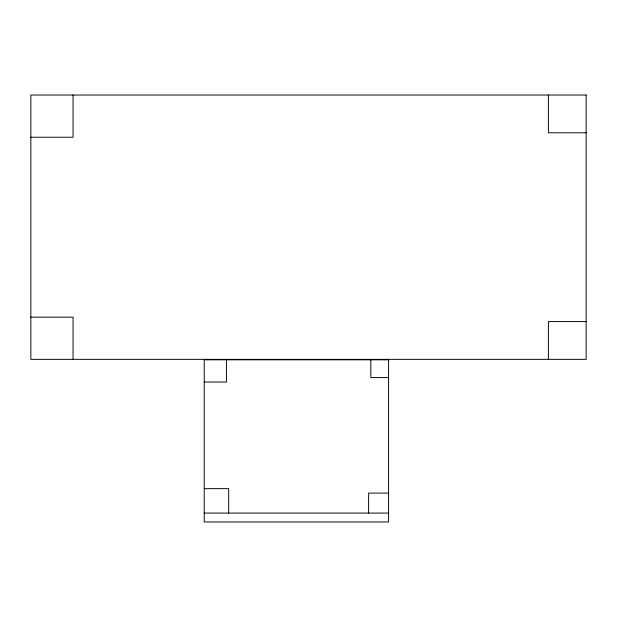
<?xml version="1.0" encoding="UTF-8"?>
<svg xmlns="http://www.w3.org/2000/svg" width="617" height="617" viewBox="0 0 617 617"><rect width="100%" height="100%" fill="white"/><g stroke="black" fill="none" stroke-linecap="round" stroke-linejoin="round"><path stroke-width="0.93" d="M586.15 132.794L548.39 132.794L548.39 95.033M30.85 137.236L73.053 137.236L73.053 95.033M30.85 317.153L73.053 317.153L73.053 359.356M586.15 321.596L548.39 321.596L548.39 359.356M388.594 377.589L370.825 377.589L370.825 359.819M204.235 382.031L226.447 382.031L226.447 359.819M204.235 488.649L228.668 488.649L228.668 513.082M388.594 493.091L368.604 493.091L368.604 513.082M204.235 513.082L388.594 513.082M586.15 95.033L30.85 95.033L30.85 359.356L586.15 359.356L586.15 95.033M388.594 359.819L204.235 359.819L204.235 521.967L388.594 521.967L388.594 359.819"/></g></svg>
